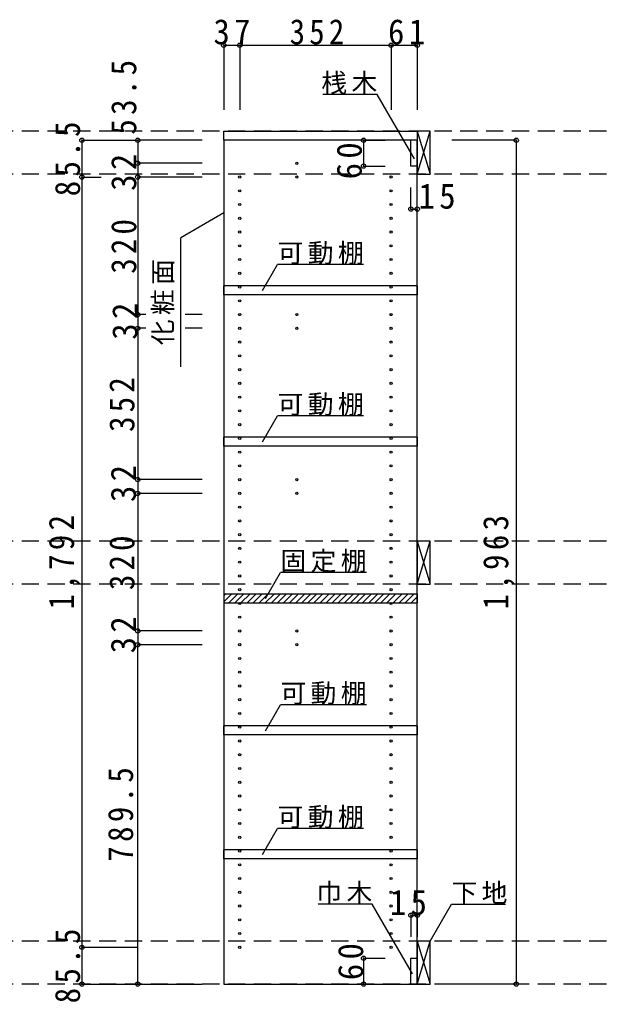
# Model space of a CAD drawing. Units: millimetres at full size, sheet at 1:20; details may follow other scales. Extents: x -3922 to 3878, y -2932 to 2722.
# Drawn here: x 817 to 2166, y -1724 to 533 of the extents above; entities that cross this region are included whole.
import ezdxf

# ---------------------------------------------------------------- set-up
doc = ezdxf.new("R2010")
doc.units = ezdxf.units.MM
doc.header["$LTSCALE"] = 20
doc.header["$PDMODE"] = 32
doc.header["$PDSIZE"] = 10
doc.linetypes.add('DASHED2', pattern=[3, 2, -1])
for name, color, linetype in [('0-2', 2, 'Continuous'), ('0-3_固定棚', 3, 'Continuous'), ('0-4_可動棚', 3, 'Continuous'), ('0-5_側板', 4, 'Continuous'), ('0-7_桟木・巾木', 2, 'Continuous'), ('0-8', 3, 'Continuous'), ('0-A_文字', 7, 'Continuous'), ('0-B_寸法', 7, 'Continuous'), ('0-C_ハッチ', 4, 'Continuous')]:
    doc.layers.add(name, color=color, linetype=linetype)
doc.styles.add('ＭＳ ゴシック', font='')
doc.styles.get('ＭＳ ゴシック').set_extended_font_data('MS Gothic')

msp = doc.modelspace()

# ---------------------------------------------------------------- linework, layer by layer
at = {"layer": '0-2'}
for p, q in [((1292.47, 272.73), (1742.47, 272.73)), ((1742.47, 272.73), (1742.47, 251.73))]:
    msp.add_line(p, q, dxfattribs=at)
msp.add_lwpolyline([(1742.47, 251.73), (1292.47, 251.73), (1292.47, 272.73)], dxfattribs=at)
at = {"layer": '0-3_固定棚', "color": 2}
for p, q in [((1292.47, -803.6), (1742.47, -803.6)), ((1292.47, -803.6), (1292.47, -824.6)), ((1742.47, -803.6), (1742.47, -824.6)), ((1292.47, -824.6), (1742.47, -824.6))]:
    msp.add_line(p, q, dxfattribs=at)
at = {"layer": '0-4_可動棚', "color": 2}
for p, q in [((1292.47, -107.6), (1292.47, -86.6)), ((1742.47, -86.6), (1292.47, -86.6)), ((1292.47, -459.6), (1292.47, -438.6)), ((1742.47, -438.6), (1292.47, -438.6)), ((1292.47, -1131.6), (1292.47, -1110.6)), ((1742.47, -1110.6), (1292.47, -1110.6)), ((1292.47, -1419.6), (1292.47, -1398.6)), ((1742.47, -1398.6), (1292.47, -1398.6))]:
    msp.add_line(p, q, dxfattribs=at)
for points in [[(1742.47, -86.6), (1742.47, -107.6), (1292.47, -107.6)], [(1742.47, -438.6), (1742.47, -459.6), (1292.47, -459.6)], [(1742.47, -1110.6), (1742.47, -1131.6), (1292.47, -1131.6)], [(1742.47, -1398.6), (1742.47, -1419.6), (1292.47, -1419.6)]]:
    msp.add_lwpolyline(points, dxfattribs=at)
at = {"layer": '0-5_側板', "color": 3}
for p, q in [((1742.47, 251.73), (1292.47, 251.73)), ((1742.47, -1711.27), (1742.47, 251.73))]:
    msp.add_line(p, q, dxfattribs=at)
msp.add_lwpolyline([(1292.47, 251.73), (1292.47, -1711.27), (1742.47, -1711.27)], dxfattribs=at)
at = {"layer": '0-5_側板'}
for centre in [(1462.47, 198.23), (1329.47, 166.23), (1462.47, 166.23), (1681.47, 166.23), (1329.47, 134.23), (1681.47, 134.23), (1329.47, 102.23), (1681.47, 102.23), (1329.47, 70.23), (1681.47, 70.23), (1329.47, 38.23), (1681.47, 38.23), (1329.47, 6.23), (1681.47, 6.23), (1329.47, -25.77), (1681.47, -25.77), (1329.47, -57.77), (1681.47, -57.77), (1329.47, -89.77), (1681.47, -89.77), (1329.47, -121.77), (1681.47, -121.77), (1329.47, -153.77), (1462.47, -153.77), (1681.47, -153.77), (1329.47, -185.77), (1462.47, -185.77), (1681.47, -185.77), (1329.47, -217.77), (1681.47, -217.77), (1329.47, -249.77), (1681.47, -249.77), (1329.47, -281.77), (1681.47, -281.77), (1329.47, -313.77), (1681.47, -313.77), (1329.47, -345.77), (1681.47, -345.77), (1329.47, -377.77), (1681.47, -377.77), (1329.47, -409.77), (1681.47, -409.77), (1329.47, -441.77), (1681.47, -441.77), (1329.47, -473.77), (1681.47, -473.77), (1329.47, -505.77), (1681.47, -505.77), (1329.47, -537.77), (1462.47, -537.77), (1681.47, -537.77), (1329.47, -569.77), (1462.47, -569.77), (1681.47, -569.77), (1329.47, -601.77), (1681.47, -601.77), (1329.47, -633.77), (1681.47, -633.77), (1329.47, -665.77), (1681.47, -665.77), (1329.47, -697.77), (1681.47, -697.77), (1329.47, -729.77), (1681.47, -729.77), (1329.47, -761.77), (1681.47, -761.77), (1329.47, -793.77), (1681.47, -793.77), (1329.47, -825.77), (1681.47, -825.77), (1329.47, -857.77), (1681.47, -857.77), (1329.47, -889.77), (1462.47, -889.77), (1681.47, -889.77), (1329.47, -921.77), (1462.47, -921.77), (1681.47, -921.77), (1329.47, -953.77), (1681.47, -953.77), (1329.47, -985.77), (1681.47, -985.77), (1329.47, -1017.77), (1681.47, -1017.77), (1329.47, -1049.77), (1681.47, -1049.77), (1329.47, -1081.77), (1681.47, -1081.77), (1329.47, -1113.77), (1681.47, -1113.77), (1329.47, -1145.77), (1681.47, -1145.77), (1329.47, -1177.77), (1681.47, -1177.77), (1329.47, -1209.77), (1681.47, -1209.77), (1329.47, -1241.77), (1681.47, -1241.77), (1329.47, -1273.77), (1681.47, -1273.77), (1329.47, -1305.77), (1681.47, -1305.77), (1329.47, -1337.77), (1681.47, -1337.77), (1329.47, -1369.77), (1681.47, -1369.77), (1329.47, -1401.77), (1681.47, -1401.77), (1329.47, -1433.77), (1681.47, -1433.77), (1329.47, -1465.77), (1681.47, -1465.77), (1329.47, -1497.77), (1681.47, -1497.77), (1329.47, -1529.77), (1681.47, -1529.77), (1329.47, -1561.77), (1681.47, -1561.77), (1329.47, -1593.77), (1681.47, -1593.77), (1329.47, -1625.77), (1681.47, -1625.77)]:
    msp.add_circle(centre, 2.5, dxfattribs=at)
at = {"layer": '0-7_桟木・巾木'}
for p, q in [((1742.47, 251.73), (1727.47, 251.73)), ((1727.47, 191.73), (1727.47, 251.73)), ((1742.47, 251.73), (1742.47, 191.73)), ((1727.47, -1651.27), (1742.47, -1651.27)), ((1742.47, -1651.27), (1742.47, -1711.27))]:
    msp.add_line(p, q, dxfattribs=at)
for points in [[(1742.47, 191.73), (1730.97, 191.73), (1727.47, 191.73)], [(1742.47, -1711.27), (1727.47, -1711.27), (1727.47, -1651.27)]]:
    msp.add_lwpolyline(points, dxfattribs=at)
at = {"layer": '0-8'}
for p, q in [((1742.47, 272.73), (1742.47, 172.73)), ((1772.47, 272.73), (1742.47, 272.73)), ((1772.47, 172.73), (1772.47, 272.73)), ((1742.47, 172.73), (1772.47, 172.73)), ((1742.47, -681.27), (1742.47, -781.27)), ((1772.47, -681.27), (1742.47, -681.27)), ((1772.47, -781.27), (1772.47, -681.27)), ((1742.47, -781.27), (1772.47, -781.27)), ((1742.47, -1611.27), (1742.47, -1711.27)), ((1772.47, -1611.27), (1742.47, -1611.27)), ((1772.47, -1711.27), (1772.47, -1611.27)), ((1742.47, -1711.27), (1772.47, -1711.27))]:
    msp.add_line(p, q, dxfattribs=at)
at = {"layer": '0-8', "color": 7}
for p, q in [((1742.47, 172.73), (1772.47, 272.73)), ((1742.47, 272.73), (1772.47, 172.73)), ((1742.47, -781.27), (1772.47, -681.27)), ((1742.47, -681.27), (1772.47, -781.27)), ((1742.47, -1711.27), (1772.47, -1611.27)), ((1742.47, -1611.27), (1772.47, -1711.27))]:
    msp.add_line(p, q, dxfattribs=at)
at = {"layer": '0-A_文字'}
for p, q in [((1292.47, 82.66), (1192.47, 24.93)), ((1192.47, -275.07), (1192.47, 24.93)), ((1382.45, -98.13), (1417.47, -37.47)), ((1617.47, -37.47), (1417.47, -37.47)), ((1382.45, -450.13), (1417.47, -389.47)), ((1617.47, -389.47), (1417.47, -389.47)), ((1389.11, -814.66), (1424.12, -754.01)), ((1624.12, -754.01), (1424.12, -754.01)), ((1389.11, -1122.13), (1424.12, -1061.47)), ((1624.12, -1061.47), (1424.12, -1061.47)), ((1382.45, -1410.13), (1417.47, -1349.47)), ((1617.47, -1349.47), (1417.47, -1349.47)), ((1637.69, -1525.68), (1511.66, -1525.68)), ((1731.07, -1687.41), (1637.69, -1525.68))]:
    msp.add_line(p, q, dxfattribs=at)
for points in [[(1735.8, 208.2), (1649.12, 358.32), (1523.09, 358.32)], [(1772.47, -1611.27), (1821.89, -1525.68), (1947.91, -1525.68)]]:
    msp.add_lwpolyline(points, dxfattribs=at)
at = {"layer": '0-B_寸法', "color": 4}
for p, q in [((1292.47, 472.73), (1292.47, 322.73)), ((1292.47, 472.73), (1742.47, 472.73)), ((1329.47, 472.73), (1329.47, 322.73)), ((1681.47, 472.73), (1681.47, 322.73)), ((1742.47, 472.73), (1742.47, 322.73)), ((962.47, 251.73), (962.47, -1711.27)), ((962.47, 251.73), (1092.47, 251.73)), ((1092.47, 251.73), (1092.47, 198.23)), ((1242.47, 251.73), (1092.47, 251.73)), ((1617.47, 251.73), (1617.47, 191.73)), ((1617.47, 251.73), (1667.47, 251.73)), ((1972.47, 251.73), (1822.47, 251.73)), ((1972.47, 251.73), (1972.47, -1711.27)), ((1092.47, 198.23), (1092.47, 166.23)), ((1242.47, 198.23), (1092.47, 198.23)), ((1617.47, 191.73), (1667.47, 191.73)), ((962.47, 166.23), (1007.48, 166.23)), ((1092.47, 166.23), (1092.47, -153.77)), ((1242.47, 166.23), (1092.47, 166.23)), ((1727.47, 91.73), (1727.47, 141.73)), ((1742.47, 91.73), (1742.47, 141.73)), ((1727.47, 91.73), (1742.47, 91.73)), ((1092.47, -153.77), (1092.47, -185.77)), ((1110.96, -153.77), (1092.47, -153.77)), ((1242.47, -153.77), (1202.72, -153.77)), ((1092.47, -185.77), (1092.47, -537.77)), ((1110.96, -185.77), (1092.47, -185.77)), ((1242.47, -185.77), (1202.72, -185.77)), ((1092.47, -537.77), (1092.47, -569.77)), ((1242.47, -537.77), (1092.47, -537.77)), ((1092.47, -569.77), (1092.47, -889.77)), ((1242.47, -569.77), (1092.47, -569.77)), ((1092.47, -889.77), (1092.47, -921.77)), ((1242.47, -889.77), (1092.47, -889.77)), ((1242.47, -921.77), (1092.47, -921.77)), ((1092.47, -1711.27), (1092.47, -921.77)), ((1727.47, -1551.27), (1742.47, -1551.27)), ((1727.47, -1551.27), (1727.47, -1601.27)), ((1742.47, -1551.27), (1742.47, -1601.27)), ((962.47, -1625.77), (1092.47, -1625.77)), ((1617.47, -1651.27), (1617.47, -1711.27)), ((1617.47, -1651.27), (1667.47, -1651.27)), ((962.47, -1711.27), (1092.47, -1711.27)), ((1092.47, -1711.27), (1242.47, -1711.27)), ((1617.47, -1711.27), (1667.47, -1711.27)), ((1972.47, -1711.27), (1822.47, -1711.27))]:
    msp.add_line(p, q, dxfattribs=at)
at = {"layer": '0-B_寸法', "color": 4, "linetype": 'DASHED2'}
for p, q in [((3082.47, 272.73), (-2916.53, 272.73)), ((3082.47, 172.73), (-2916.53, 172.73)), ((3082.47, -681.27), (-2916.53, -681.27)), ((3082.47, -781.27), (-2916.53, -781.27)), ((3082.47, -1611.27), (-2916.53, -1611.27)), ((3082.47, -1711.27), (-2916.53, -1711.27))]:
    msp.add_line(p, q, dxfattribs=at)
at = {"layer": '0-B_寸法'}
for p in [(1292.47, 472.73), (1329.47, 472.73), (1681.47, 472.73), (1742.47, 472.73), (962.47, 251.73), (1092.47, 251.73), (1617.47, 251.73), (1972.47, 251.73), (1092.47, 198.23), (1617.47, 191.73), (962.47, 166.23), (1092.47, 166.23), (1727.47, 91.73), (1742.47, 91.73), (1092.47, -153.77), (1092.47, -185.77), (1092.47, -537.77), (1092.47, -569.77), (1092.47, -889.77), (1092.47, -921.77), (1727.47, -1551.27), (1742.47, -1551.27), (962.47, -1625.77), (1617.47, -1651.27), (962.47, -1711.27), (1092.47, -1711.27), (1617.47, -1711.27), (1972.47, -1711.27)]:
    msp.add_point(p, dxfattribs=at)
at = {"layer": '0-C_ハッチ'}
for p, q in [((1292.47, -822.13), (1311, -803.6)), ((1292.47, -807.98), (1296.85, -803.6)), ((1304.14, -824.6), (1325.14, -803.6)), ((1318.28, -824.6), (1339.28, -803.6)), ((1332.42, -824.6), (1353.42, -803.6)), ((1346.56, -824.6), (1367.56, -803.6)), ((1360.71, -824.6), (1381.71, -803.6)), ((1374.85, -824.6), (1395.85, -803.6)), ((1388.99, -824.6), (1409.99, -803.6)), ((1403.13, -824.6), (1424.13, -803.6)), ((1417.27, -824.6), (1438.27, -803.6)), ((1431.42, -824.6), (1452.42, -803.6)), ((1445.56, -824.6), (1466.56, -803.6)), ((1459.7, -824.6), (1480.7, -803.6)), ((1473.84, -824.6), (1494.84, -803.6)), ((1487.99, -824.6), (1508.99, -803.6)), ((1502.13, -824.6), (1523.13, -803.6)), ((1516.27, -824.6), (1537.27, -803.6)), ((1530.41, -824.6), (1551.41, -803.6)), ((1544.55, -824.6), (1565.55, -803.6)), ((1558.7, -824.6), (1579.7, -803.6)), ((1572.84, -824.6), (1593.84, -803.6)), ((1586.98, -824.6), (1607.98, -803.6)), ((1601.12, -824.6), (1622.12, -803.6)), ((1615.26, -824.6), (1636.26, -803.6)), ((1629.41, -824.6), (1650.41, -803.6)), ((1643.55, -824.6), (1664.55, -803.6)), ((1657.69, -824.6), (1678.69, -803.6)), ((1671.83, -824.6), (1692.83, -803.6)), ((1685.97, -824.6), (1706.97, -803.6)), ((1700.12, -824.6), (1721.12, -803.6)), ((1714.26, -824.6), (1735.26, -803.6)), ((1728.4, -824.6), (1742.47, -810.53))]:
    msp.add_line(p, q, dxfattribs=at)

# ---------------------------------------------------------------- texts
at = {"layer": '0-A_文字', "char_height": 43.99, "attachment_point": 7, "style": 'ＭＳ ゴシック'}
for s, insert in [('\\T1.17;桟木', (1519.12, 358.32)), ('\\T1.17;可動棚', (1417.47, -37.47)), ('\\T1.17;可動棚', (1417.47, -389.47)), ('\\T1.17;固定棚', (1424.12, -754.01)), ('\\T1.17;可動棚', (1424.12, -1061.47)), ('\\T1.17;可動棚', (1417.47, -1349.47)), ('\\T1.17;巾木', (1507.69, -1525.68)), ('\\T1.17;下地', (1821.89, -1525.68))]:
    msp.add_mtext(s, dxfattribs=dict(at, insert=insert))
at = {"layer": '0-A_文字', "insert": (1177.47, -225.07), "char_height": 43.99, "attachment_point": 7, "rotation": 90, "style": 'ＭＳ ゴシック'}
msp.add_mtext('\\T1.17;化粧面', dxfattribs=at)
at = {"layer": '0-B_寸法', "char_height": 58.65, "attachment_point": 7, "style": 'ＭＳ ゴシック'}
for s, insert in [('\\T1.27;\\W0.95;37', (1268.47, 473.94)), ('\\T1.27;\\W0.9;352', (1445.47, 473.94)), ('\\T1.27;\\W0.95;61', (1674.47, 473.94)), ('\\T1.27;\\W0.95;15', (1745.36, 91.73)), ('\\T1.27;\\W0.95;15', (1678.62, -1551.27))]:
    msp.add_mtext(s, dxfattribs=dict(at, insert=insert))
at = {"layer": '0-B_寸法', "char_height": 58.65, "attachment_point": 7, "rotation": 90, "style": 'ＭＳ ゴシック'}
for s, insert in [('\\T1.28;\\W0.9;53.5', (1089.86, 264.81)), ('\\T1.28;\\W0.9;85.5', (959.15, 121.48)), ('\\T1.27;\\W0.95;60', (1614.27, 160.86)), ('\\T1.27;\\W0.95;32', (1089.86, 134.1)), ('\\T1.27;\\W0.9;320', (1089.86, -58.77)), ('\\T1.27;\\W0.95;32', (1092.47, -212.27)), ('\\T1.27;\\W0.9;352', (1085.56, -426.77)), ('\\T1.27;\\W0.95;32', (1088.96, -589.89)), ('\\T1.28;\\W0.9;1,792', (959.15, -839.77)), ('\\T1.28;\\W0.9;1,963', (1969.15, -839.77)), ('\\T1.27;\\W0.9;320', (1085.56, -794.77)), ('\\T1.27;\\W0.95;32', (1088.96, -941.89)), ('\\T1.28;\\W0.9;789.5', (1082.47, -1426.52)), ('\\T1.28;\\W0.9;85.5', (959.15, -1756.02)), ('\\T1.27;\\W0.95;60', (1617.47, -1702.05))]:
    msp.add_mtext(s, dxfattribs=dict(at, insert=insert))

doc.saveas('drawing.dxf')
